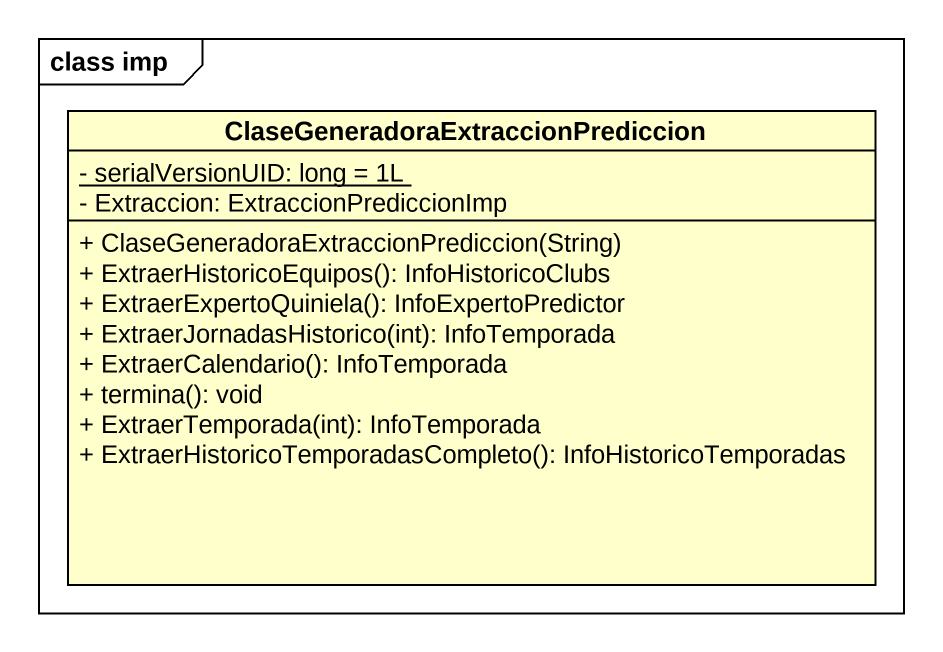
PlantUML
@startuml
mainframe class imp
hide circle
hide empty members
skinparam classAttributeIconSize 0
class "ClaseGeneradoraExtraccionPrediccion" as ClaseGeneradoraExtraccionPre {
  {static} - serialVersionUID: long = 1L
  - Extraccion: ExtraccionPrediccionImp
  + ClaseGeneradoraExtraccionPrediccion(String)
  + ExtraerHistoricoEquipos(): InfoHistoricoClubs
  + ExtraerExpertoQuiniela(): InfoExpertoPredictor
  + ExtraerJornadasHistorico(int): InfoTemporada
  + ExtraerCalendario(): InfoTemporada
  + termina(): void
  + ExtraerTemporada(int): InfoTemporada
  + ExtraerHistoricoTemporadasCompleto(): InfoHistoricoTemporadas
}
@enduml
